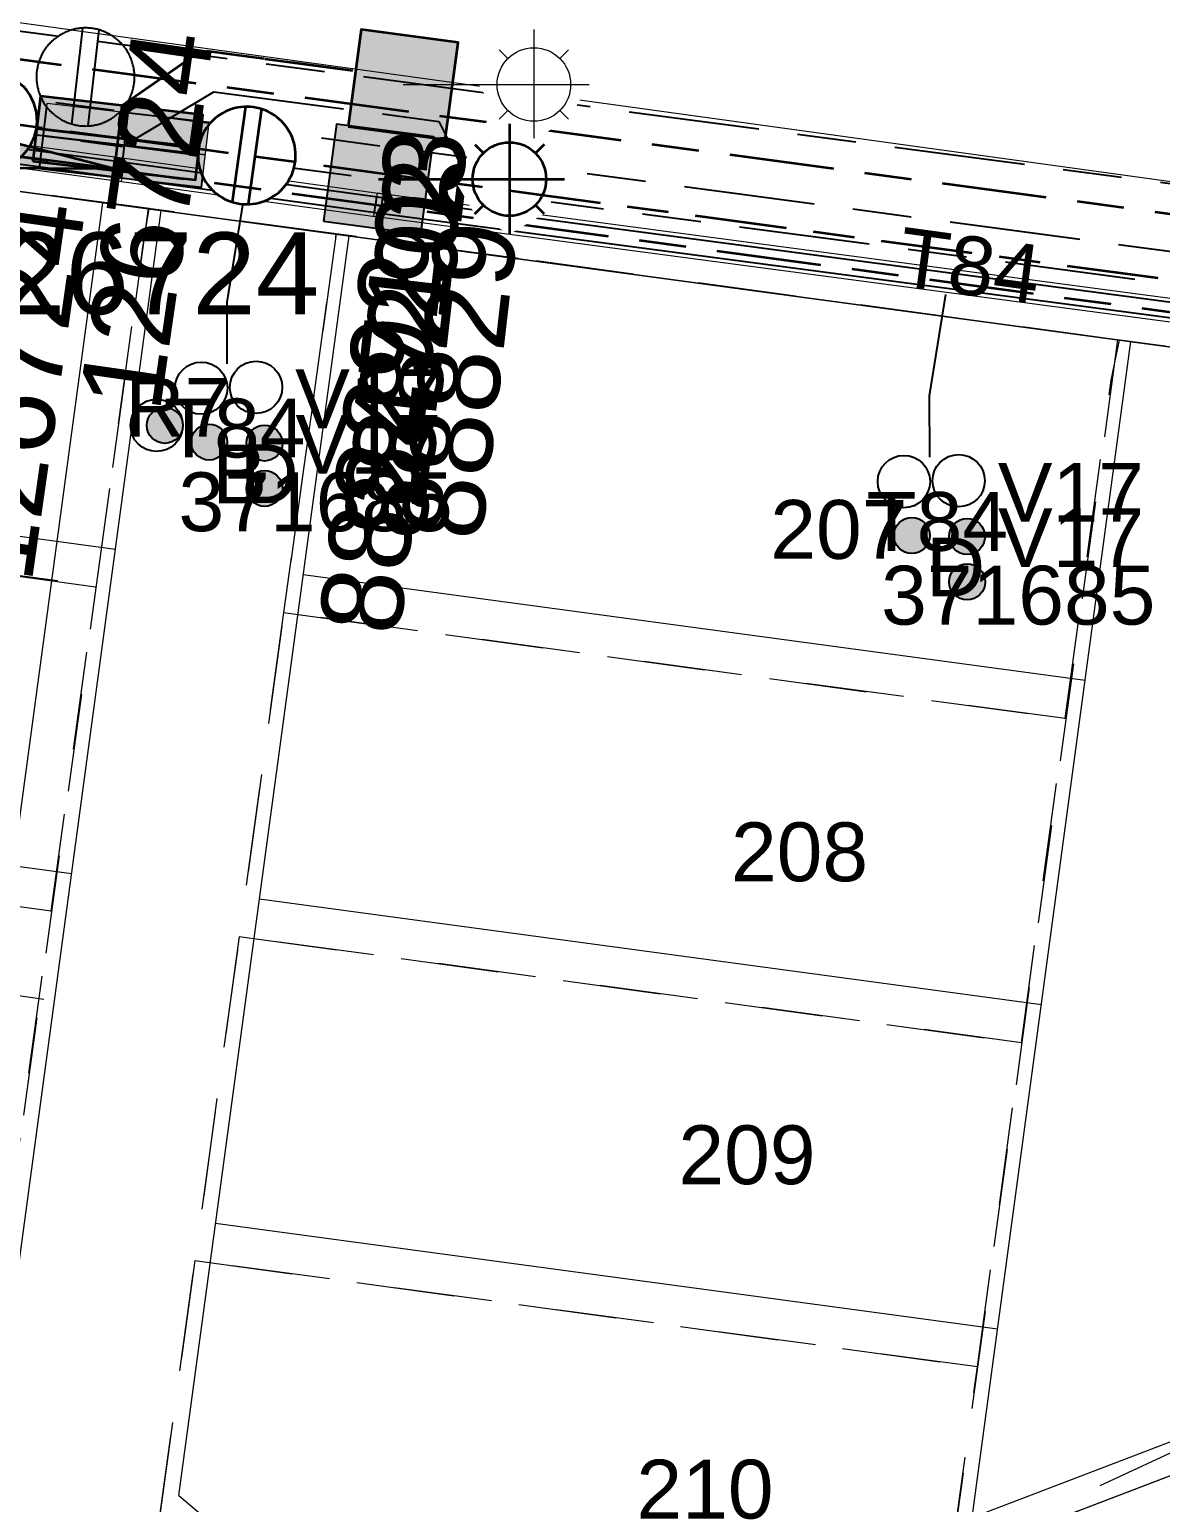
# Model space of a CAD drawing. Header units: metres. Extents: x 0 to 309348, y 0 to 6272736.
# Drawn here: x 309063.46 to 309098.07, y 6271744.94 to 6271790.01 of the extents above; entities that cross this region are included whole.
import ezdxf
from ezdxf.enums import TextEntityAlignment as Align

# ---------------------------------------------------------------- set-up
doc = ezdxf.new("R2010")
doc.units = ezdxf.units.M
for name, pattern in [('Cable Exist UG', [8.2, 4, -1.2, 1.8, -1.2]), ('Dash', [5, 3, -2]), ('DASHEDX2', [38.1, 25.4, -12.7])]:
    doc.linetypes.add(name, pattern=pattern)
doc.layers.get('0').update_dxf_attribs({"color": 6})
for name, color, linetype, lineweight in [('_User Miscellaneous1', 30, 'Continuous', 13), ('_User_HV_Exist', 1, 'Continuous', 35), ('_User_LV_Exist', 5, 'Continuous', 35), ('_User_SL_Exist', 4, 'Continuous', 35), ('Cadastre Developer_SP_EXT', 98, 'Continuous', 15), ('Cadastre Developer_SP_NEW', 92, 'Continuous', 15), ('Cadastre Land Parcels_SP_EXT', 118, 'Continuous', 15), ('Cadastre Roads_SP_EXT', 218, 'Continuous', 15), ('Cadastre Roads_SP_NEW', 214, 'Continuous', 15), ('Mains_HV_EXT', 13, 'Continuous', 25), ('Mains_LV_EXT', 163, 'Continuous', 25), ('Mains_LV_SL_EXT', 135, 'Continuous', 25)]:
    doc.layers.add(name, color=color, linetype=linetype, lineweight=lineweight)
doc.layers.add('_User Miscellaneous10', color=252, linetype='Continuous', lineweight=13, plot=False, transparency=0.85)
for name, color, linetype in [('Duct_SP_EXT', 30, 'Continuous'), ('Equip_LV_EXT', 7, 'Continuous'), ('Equip_SP_SL_EXT', 7, 'Continuous'), ('SupportsUG_SP_LV_EXT', 7, 'Continuous'), ('SupportsUG_SP_LV_SL_EXT', 7, 'Continuous')]:
    doc.layers.add(name, color=color, linetype=linetype)
doc.styles.add('COLUMN_LABEL', font='arial.ttf', dxfattribs={"height": 2})
doc.styles.add('iecARIAL', font='arial.ttf', dxfattribs={"height": 2})
doc.styles.add('POLE_LABEL', font='arial.ttf', dxfattribs={"height": 2})
doc.styles.add('SL_LABEL', font='arial.ttf', dxfattribs={"height": 2})
doc.styles.get("Standard").update_dxf_attribs({"font": 'arial.ttf'})
doc.linetypes.add('Cable New UG', pattern='A,7,-0.25,["x",Standard,S=2,R=0,X=0.2,Y=-0.8],-2.1', length=9.35)
doc.linetypes.add('IE Trench HV', pattern='A,5,-0.2,["/",Standard,S=2,R=0,X=0.5,Y=-1],-2', length=7.2)

# ---------------------------------------------------------------- blocks, each defined once
blk = doc.blocks.new('COLUMN_EXT')
blk.add_hatch(color=256).paths.add_polyline_path([(1.5, -1.5), (1.5, 1.5), (-1.5, 1.5), (-1.5, -1.5)])
blk.add_lwpolyline([(1.5, 1.5), (-1.5, 1.5), (-1.5, -1.5), (1.5, -1.5)], close=True)
at = {"flags": 1}
blk.add_attdef('Z', (-1.813, 2.351), '', height=0.2, rotation=180, dxfattribs=at)
at = {"flags": 9}
for tag, p in [('SUBURB', (-1.813, 1.8)), ('NOTES', (-1.813, 2)), ('STREETNAME', (-1.813, 1.6)), ('LOCATION', (-1.813, 1.4)), ('LEGEND', (-1.813, 1.2)), ('USAGE', (-1.813, 1)), ('STATE', (-1.813, 0.8)), ('COLUMN_TYPE', (-1.813, 0.4)), ('OWNED_BY', (-1.813, 0.6))]:
    blk.add_attdef(tag, text='', height=0.2, rotation=180, dxfattribs=at).set_placement(p, align=Align.MIDDLE_LEFT)
for tag, style, p in [('STRUCTURE_PLANT_NUMBER', 'POLE_LABEL', (-1.813, -0.031)), ('STREET_CODE', 'COLUMN_LABEL', (-1.813, 0.2))]:
    blk.add_attdef(tag, text='', height=0.2, rotation=180, dxfattribs=dict(at, style=style)).set_placement(p, align=Align.MIDDLE_LEFT)
at = {"style": 'COLUMN_LABEL', "width": 0.9, "flags": 8}
blk.add_attdef('ASSET_NUM', text='', height=2, rotation=270, dxfattribs=at).set_placement((2, -4), align=Align.MIDDLE_LEFT)
blk = doc.blocks.new('PILLAR_EXT')
blk.add_hatch(color=256).paths.add_polyline_path([(2.5, -1), (2.5, 1), (-2.5, 1), (-2.5, -1)])
for p, q in [((0, -1), (0, 1)), ((2.5, 0), (-2.5, 0))]:
    blk.add_line(p, q)
at = {"ltscale": 10}
blk.add_line((-2.5, 0), (2.5, 0), dxfattribs=at)
blk.add_lwpolyline([(2.5, 1), (1.25, 1), (-1.25, 1), (-2.5, 1), (-2.5, -1), (2.5, -1)], close=True)
for tag, p, flags in [('STREETNAME', (0, 1.8), 9), ('SUBURB', (0, 2), 1), ('PARENT', (0, 1.6), 9), ('NOTES', (0, 1.4), 9), ('LOCATION', (0, 1.2), 9), ('LEGEND', (0, 1), 9), ('SUPPORT_TYPE', (0, 0.6), 9), ('USAGE', (0, 0.8), 9), ('OWNED_BY', (0, 0.2), 9), ('STATE', (0, 0.4), 9)]:
    blk.add_attdef(tag, p, '', height=0.2, rotation=180, dxfattribs=dict(flags=flags))
at = {"width": 0.9, "flags": 8}
blk.add_attdef('ASSET_NUM', text='', height=2, rotation=270, dxfattribs=at).set_placement((2, -4), align=Align.MIDDLE_LEFT)
blk = doc.blocks.new('DUCT_EXT')
blk.add_circle((0, 0.8), 0.8)
at = {"flags": 1}
blk.add_attdef('Z', (0, 0), '', height=0.2, dxfattribs=at)
at = {"flags": 9}
for tag, p in [('DUCT_CODE', (0, 0)), ('XSECT_TYPE', (0, -0.2)), ('FB_REFERENCE', (0, -0.4)), ('STATE', (0, -0.6)), ('NOTES', (0, -0.8))]:
    blk.add_attdef(tag, text='', height=0.2, dxfattribs=at).set_placement(p, align=Align.MIDDLE_LEFT)
blk = doc.blocks.new('SL_LANTERN_EXT')
at = {"flags": 9}
for tag, p in [('LRATECODE', (-7.4, 0)), ('LOUTREACHVOCAB', (-7.2, 0)), ('LOUTREACH', (-7, 0)), ('LANTNUMBER', (-6.6, 0)), ('LNEW', (-6.4, 0)), ('LMASTVOCAB', (-6.2, 0)), ('LMAST', (-6, 0)), ('LLAMPVOCAB', (-5.8, 0)), ('LLAMP', (-5.6, 0)), ('LEXIST', (-5.4, 0)), ('LCHARGE3PERCENT', (-5.2, 0)), ('LCHARGE3', (-5, 0)), ('LCHARGE2PERCENT', (-4.8, 0)), ('LCHARGE2', (-4.6, 0)), ('LCHARGE1PERCENT', (-4.4, 0)), ('LCHARGE1', (-4.2, 0)), ('LCATEGORY', (-4, 0)), ('LBRACKETVOCAB', (-3.8, 0)), ('LBRACKET', (-3.6, 0)), ('LKINGHEIGHT', (-3.4, 0)), ('CREPLACE', (-3.2, 0)), ('CREMOVE', (-3, 0)), ('CNUMBER', (-2.8, 0)), ('CNEW', (-2.6, 0)), ('CEXIST', (-2.4, 0)), ('USAGE', (-2.2, 0)), ('STATE', (-2, 0)), ('OWNED_BY', (-1.8, 0)), ('ORIENTATION', (-1.6, 0)), ('OPERATING_VOLTAGE', (-1.4, 0)), ('NO_PHASES', (-1.2, 0)), ('LANTERN_TYPE', (-1, 0)), ('LANTERN_PURPOSE', (-0.8, 0)), ('CONTROL_TYPE', (-0.6, 0)), ('CONSTRUCTED_VOLTAGE', (-0.4, 0))]:
    blk.add_attdef(tag, text='', height=0.001, rotation=270, dxfattribs=at).set_placement(p, align=Align.MIDDLE_LEFT)
at = {"style": 'SL_LABEL', "flags": 9}
blk.add_attdef('STREET_CODE', text='', height=0.001, rotation=270, dxfattribs=at).set_placement((0.001, 0), align=Align.MIDDLE_LEFT)
at = {"flags": 1}
blk.add_attdef('Z', (0, 0), '', height=0.001, rotation=270, dxfattribs=at)
at = {"width": 0.9}
blk.add_attdef('LNUMBER', text='', height=1, dxfattribs=at).set_placement((7, -1), align=Align.MIDDLE_LEFT)
at = {"flags": 9}
for tag, p in [('LREMOVE', (0, -7.6)), ('LREPLACE', (0, -7.8)), ('LTYPE', (0, -8)), ('LTYPEVOCAB', (0, -8.2)), ('LEGEND', (0, -8.4)), ('SUBURB', (0, -8.6)), ('STREETNAME', (0, -8.8)), ('LOCATION', (0, -9)), ('NOTES', (0, -9.2)), ('MAINTAINED_BY', (0, -9.863))]:
    blk.add_attdef(tag, text='', height=0.001, dxfattribs=at).set_placement(p, align=Align.MIDDLE_LEFT)
blk.add_attdef('OPERATED_BY', (0, -9.607), '', height=0.001, dxfattribs=at)
blk.add_wipeout([(5.688, 0), (5.061, -1.061), (4, -1.688), (2.939, -1.061), (2.313, 0), (2.939, 1.061), (4, 1.687), (5.061, 1.061)])
for p, q in [((4, 1.687), (4, 0)), ((2.939, 1.061), (3.205, 0.795)), ((5.061, 1.061), (4.795, 0.795)), ((0, 0), (4, 0)), ((4, 0), (5.688, 0)), ((4, 0), (4, -1.688)), ((2.939, -1.061), (3.205, -0.795)), ((5.061, -1.061), (4.795, -0.795))]:
    blk.add_line(p, q)
blk.add_circle((4, 0), 1.125)
blk = doc.blocks.new('LV_UG_LINKS_CLOSED_EXT')
at = {"layer": 'Equip_LV_EXT'}
for tag, flags, p in [('ACTUAL_STATUS', 9, (3, -2)), ('CONSTRUCTED_VOLTAGE', 9, (3, -2.2)), ('OPERATING_VOLTAGE', 9, (3, -2.6)), ('ORIENTATION', 9, (3, -2.8)), ('NO_PHASES', 9, (3, -2.4)), ('STATE', 9, (3, -3)), ('SWITCH_TYPE', 9, (3, -3.2)), ('USAGE', 9, (3, -3.4)), ('NOTES', 9, (3, -3.6)), ('OWNED_BY', 9, (3, -3.8)), ('OPERATED_BY', 9, (3, -4)), ('TYPE', 9, (3, -4.6)), ('MAINTAINED_BY', 9, (3, -4.2)), ('NUMBER_OF_PHASES', 9, (3, -4.4)), ('Z', 1, (3, -4.8))]:
    blk.add_attdef(tag, text='', height=0.2, dxfattribs=dict(at, flags=flags)).set_placement(p, align=Align.MIDDLE_LEFT)
blk.add_wipeout([(4, 1.5), (3.963, 1.5), (3.926, 1.498), (3.89, 1.496), (3.853, 1.493), (3.816, 1.489), (3.78, 1.484), (3.744, 1.478), (3.707, 1.471), (3.671, 1.464), (3.636, 1.455), (3.6, 1.446), (3.565, 1.435), (3.529, 1.424), (3.495, 1.412), (3.46, 1.399), (3.426, 1.386), (3.392, 1.371), (3.359, 1.356), (3.326, 1.34), (3.293, 1.323), (3.261, 1.305), (3.229, 1.287), (3.198, 1.267), (3.167, 1.247), (3.136, 1.226), (3.106, 1.205), (3.077, 1.183), (3.048, 1.16), (3.02, 1.136), (2.993, 1.111), (2.966, 1.086), (2.939, 1.061), (2.914, 1.034), (2.889, 1.007), (2.864, 0.98), (2.84, 0.952), (2.817, 0.923), (2.795, 0.894), (2.774, 0.864), (2.753, 0.833), (2.733, 0.802), (2.713, 0.771), (2.695, 0.739), (2.677, 0.707), (2.66, 0.674), (2.644, 0.641), (2.629, 0.608), (2.614, 0.574), (2.601, 0.54), (2.588, 0.505), (2.576, 0.471), (2.565, 0.435), (2.554, 0.4), (2.545, 0.364), (2.536, 0.329), (2.529, 0.293), (2.522, 0.256), (2.516, 0.22), (2.511, 0.184), (2.507, 0.147), (2.504, 0.11), (2.502, 0.074), (2.5, 0.037), (2.5, 0), (2.5, -0.037), (2.502, -0.074), (2.504, -0.11), (2.507, -0.147), (2.511, -0.184), (2.516, -0.22), (2.522, -0.256), (2.529, -0.293), (2.536, -0.329), (2.545, -0.364), (2.554, -0.4), (2.565, -0.435), (2.576, -0.471), (2.588, -0.505), (2.601, -0.54), (2.614, -0.574), (2.629, -0.608), (2.644, -0.641), (2.66, -0.674), (2.677, -0.707), (2.695, -0.739), (2.713, -0.771), (2.733, -0.802), (2.753, -0.833), (2.774, -0.864), (2.795, -0.894), (2.817, -0.923), (2.84, -0.952), (2.864, -0.98), (2.889, -1.007), (2.914, -1.034), (2.939, -1.061), (2.966, -1.086), (2.993, -1.111), (3.02, -1.136), (3.048, -1.16), (3.077, -1.183), (3.106, -1.205), (3.136, -1.226), (3.167, -1.247), (3.198, -1.267), (3.229, -1.287), (3.261, -1.305), (3.293, -1.323), (3.326, -1.34), (3.359, -1.356), (3.392, -1.371), (3.426, -1.386), (3.46, -1.399), (3.495, -1.412), (3.529, -1.424), (3.565, -1.435), (3.6, -1.446), (3.636, -1.455), (3.671, -1.464), (3.707, -1.471), (3.744, -1.478), (3.78, -1.484), (3.816, -1.489), (3.853, -1.493), (3.89, -1.496), (3.926, -1.498), (3.963, -1.5), (4, -1.5), (4.037, -1.5), (4.074, -1.498), (4.11, -1.496), (4.147, -1.493), (4.184, -1.489), (4.22, -1.484), (4.256, -1.478), (4.293, -1.471), (4.329, -1.464), (4.364, -1.455), (4.4, -1.446), (4.435, -1.435), (4.471, -1.424), (4.505, -1.412), (4.54, -1.399), (4.574, -1.386), (4.608, -1.371), (4.641, -1.356), (4.674, -1.34), (4.707, -1.323), (4.739, -1.305), (4.771, -1.287), (4.802, -1.267), (4.833, -1.247), (4.864, -1.226), (4.894, -1.205), (4.923, -1.183), (4.952, -1.16), (4.98, -1.136), (5.007, -1.111), (5.034, -1.086), (5.061, -1.061), (5.086, -1.034), (5.111, -1.007), (5.136, -0.98), (5.16, -0.952), (5.183, -0.923), (5.205, -0.894), (5.226, -0.864), (5.247, -0.833), (5.267, -0.802), (5.287, -0.771), (5.305, -0.739), (5.323, -0.707), (5.34, -0.674), (5.356, -0.641), (5.371, -0.608), (5.386, -0.574), (5.399, -0.54), (5.412, -0.505), (5.424, -0.471), (5.435, -0.435), (5.446, -0.4), (5.455, -0.364), (5.464, -0.329), (5.471, -0.293), (5.478, -0.256), (5.484, -0.22), (5.489, -0.184), (5.493, -0.147), (5.496, -0.11), (5.498, -0.074), (5.5, -0.037), (5.5, 0), (5.5, 0.037), (5.498, 0.074), (5.496, 0.11), (5.493, 0.147), (5.489, 0.184), (5.484, 0.22), (5.478, 0.256), (5.471, 0.293), (5.464, 0.329), (5.455, 0.364), (5.446, 0.4), (5.435, 0.435), (5.424, 0.471), (5.412, 0.505), (5.399, 0.54), (5.386, 0.574), (5.371, 0.608), (5.356, 0.641), (5.34, 0.674), (5.323, 0.707), (5.305, 0.739), (5.287, 0.771), (5.267, 0.802), (5.247, 0.833), (5.226, 0.864), (5.205, 0.894), (5.183, 0.923), (5.16, 0.952), (5.136, 0.98), (5.111, 1.007), (5.086, 1.034), (5.061, 1.061), (5.034, 1.086), (5.007, 1.111), (4.98, 1.136), (4.952, 1.16), (4.923, 1.183), (4.894, 1.205), (4.864, 1.226), (4.833, 1.247), (4.802, 1.267), (4.771, 1.287), (4.739, 1.305), (4.707, 1.323), (4.674, 1.34), (4.641, 1.356), (4.608, 1.371), (4.574, 1.386), (4.54, 1.399), (4.505, 1.412), (4.471, 1.424), (4.435, 1.435), (4.4, 1.446), (4.364, 1.455), (4.329, 1.464), (4.293, 1.471), (4.256, 1.478), (4.22, 1.484), (4.184, 1.489), (4.147, 1.493), (4.11, 1.496), (4.074, 1.498), (4.037, 1.5)]).dxf.layer = 'Equip_LV_EXT'
for p, q in [((3.75, 1.479), (3.75, -1.479)), ((4.25, 1.479), (4.25, -1.479))]:
    blk.add_line(p, q, dxfattribs=at)
at = {"layer": 'Equip_LV_EXT', "flags": 128}
blk.add_lwpolyline([(4, 1.5), (3.963, 1.5), (3.926, 1.498), (3.89, 1.496), (3.853, 1.493), (3.816, 1.489), (3.78, 1.484), (3.744, 1.478), (3.707, 1.471), (3.671, 1.464), (3.636, 1.455), (3.6, 1.446), (3.565, 1.435), (3.529, 1.424), (3.495, 1.412), (3.46, 1.399), (3.426, 1.386), (3.392, 1.371), (3.359, 1.356), (3.326, 1.34), (3.293, 1.323), (3.261, 1.305), (3.229, 1.287), (3.198, 1.267), (3.167, 1.247), (3.136, 1.226), (3.106, 1.205), (3.077, 1.183), (3.048, 1.16), (3.02, 1.136), (2.993, 1.111), (2.966, 1.086), (2.939, 1.061), (2.914, 1.034), (2.889, 1.007), (2.864, 0.98), (2.84, 0.952), (2.817, 0.923), (2.795, 0.894), (2.774, 0.864), (2.753, 0.833), (2.733, 0.802), (2.713, 0.771), (2.695, 0.739), (2.677, 0.707), (2.66, 0.674), (2.644, 0.641), (2.629, 0.608), (2.614, 0.574), (2.601, 0.54), (2.588, 0.505), (2.576, 0.471), (2.565, 0.435), (2.554, 0.4), (2.545, 0.364), (2.536, 0.329), (2.529, 0.293), (2.522, 0.256), (2.516, 0.22), (2.511, 0.184), (2.507, 0.147), (2.504, 0.11), (2.502, 0.074), (2.5, 0.037), (2.5, 0), (2.5, -0.037), (2.502, -0.074), (2.504, -0.11), (2.507, -0.147), (2.511, -0.184), (2.516, -0.22), (2.522, -0.256), (2.529, -0.293), (2.536, -0.329), (2.545, -0.364), (2.554, -0.4), (2.565, -0.435), (2.576, -0.471), (2.588, -0.505), (2.601, -0.54), (2.614, -0.574), (2.629, -0.608), (2.644, -0.641), (2.66, -0.674), (2.677, -0.707), (2.695, -0.739), (2.713, -0.771), (2.733, -0.802), (2.753, -0.833), (2.774, -0.864), (2.795, -0.894), (2.817, -0.923), (2.84, -0.952), (2.864, -0.98), (2.889, -1.007), (2.914, -1.034), (2.939, -1.061), (2.966, -1.086), (2.993, -1.111), (3.02, -1.136), (3.048, -1.16), (3.077, -1.183), (3.106, -1.205), (3.136, -1.226), (3.167, -1.247), (3.198, -1.267), (3.229, -1.287), (3.261, -1.305), (3.293, -1.323), (3.326, -1.34), (3.359, -1.356), (3.392, -1.371), (3.426, -1.386), (3.46, -1.399), (3.495, -1.412), (3.529, -1.424), (3.565, -1.435), (3.6, -1.446), (3.636, -1.455), (3.671, -1.464), (3.707, -1.471), (3.744, -1.478), (3.78, -1.484), (3.816, -1.489), (3.853, -1.493), (3.89, -1.496), (3.926, -1.498), (3.963, -1.5), (4, -1.5), (4.037, -1.5), (4.074, -1.498), (4.11, -1.496), (4.147, -1.493), (4.184, -1.489), (4.22, -1.484), (4.256, -1.478), (4.293, -1.471), (4.329, -1.464), (4.364, -1.455), (4.4, -1.446), (4.435, -1.435), (4.471, -1.424), (4.505, -1.412), (4.54, -1.399), (4.574, -1.386), (4.608, -1.371), (4.641, -1.356), (4.674, -1.34), (4.707, -1.323), (4.739, -1.305), (4.771, -1.287), (4.802, -1.267), (4.833, -1.247), (4.864, -1.226), (4.894, -1.205), (4.923, -1.183), (4.952, -1.16), (4.98, -1.136), (5.007, -1.111), (5.034, -1.086), (5.061, -1.061), (5.086, -1.034), (5.111, -1.007), (5.136, -0.98), (5.16, -0.952), (5.183, -0.923), (5.205, -0.894), (5.226, -0.864), (5.247, -0.833), (5.267, -0.802), (5.287, -0.771), (5.305, -0.739), (5.323, -0.707), (5.34, -0.674), (5.356, -0.641), (5.371, -0.608), (5.386, -0.574), (5.399, -0.54), (5.412, -0.505), (5.424, -0.471), (5.435, -0.435), (5.446, -0.4), (5.455, -0.364), (5.464, -0.329), (5.471, -0.293), (5.478, -0.256), (5.484, -0.22), (5.489, -0.184), (5.493, -0.147), (5.496, -0.11), (5.498, -0.074), (5.5, -0.037), (5.5, 0), (5.5, 0.037), (5.498, 0.074), (5.496, 0.11), (5.493, 0.147), (5.489, 0.184), (5.484, 0.22), (5.478, 0.256), (5.471, 0.293), (5.464, 0.329), (5.455, 0.364), (5.446, 0.4), (5.435, 0.435), (5.424, 0.471), (5.412, 0.505), (5.399, 0.54), (5.386, 0.574), (5.371, 0.608), (5.356, 0.641), (5.34, 0.674), (5.323, 0.707), (5.305, 0.739), (5.287, 0.771), (5.267, 0.802), (5.247, 0.833), (5.226, 0.864), (5.205, 0.894), (5.183, 0.923), (5.16, 0.952), (5.136, 0.98), (5.111, 1.007), (5.086, 1.034), (5.061, 1.061), (5.034, 1.086), (5.007, 1.111), (4.98, 1.136), (4.952, 1.16), (4.923, 1.183), (4.894, 1.205), (4.864, 1.226), (4.833, 1.247), (4.802, 1.267), (4.771, 1.287), (4.739, 1.305), (4.707, 1.323), (4.674, 1.34), (4.641, 1.356), (4.608, 1.371), (4.574, 1.386), (4.54, 1.399), (4.505, 1.412), (4.471, 1.424), (4.435, 1.435), (4.4, 1.446), (4.364, 1.455), (4.329, 1.464), (4.293, 1.471), (4.256, 1.478), (4.22, 1.484), (4.184, 1.489), (4.147, 1.493), (4.11, 1.496), (4.074, 1.498), (4.037, 1.5)], close=True, dxfattribs=at)
blk = doc.blocks.new('CABLE_LARGE_EXT')
h = blk.add_hatch(color=256)
edge = h.paths.add_edge_path()
edge.add_arc((0, 0.55), 0.55, 0, 360)
blk.add_circle((0, 0.55), 0.55)
at = {"flags": 1}
blk.add_attdef('Z', (0, 0), '', height=0.2, dxfattribs=at)
at = {"flags": 9}
for tag, p in [('COND_CODE', (0, 0)), ('STATE', (0, -0.4)), ('FB_REFERENCE', (0, -0.2)), ('XSECT_SIZE', (0, -0.6)), ('NOTES', (0, -0.8))]:
    blk.add_attdef(tag, text='', height=0.2, dxfattribs=at).set_placement(p, align=Align.MIDDLE_LEFT)
blk = doc.blocks.new('*U304')
blk.add_wipeout([(-0.932, 0.326), (-0.778, 0.219), (-0.612, 0.131), (-0.436, 0.065), (-0.254, 0.022), (-0.067, 0.002), (0.12, 0.005), (0.306, 0.032), (0.487, 0.082), (0.66, 0.154), (0.823, 0.247), (0.973, 0.36), (1.107, 0.491), (1.224, 0.637), (1.322, 0.798), (1.399, 0.969), (1.453, 1.148), (1.485, 1.333), (1.494, 1.52), (1.479, 1.707), (1.44, 1.891), (1.379, 2.068), (1.296, 2.237), (1.193, 2.393), (1.071, 2.536), (0.932, 2.662), (0.778, 2.769), (0.612, 2.857), (0.436, 2.923), (0.254, 2.966), (0.067, 2.986), (-0.12, 2.983), (-0.306, 2.956), (-0.487, 2.906), (-0.66, 2.834), (-0.823, 2.741), (-0.973, 2.628), (-1.107, 2.497), (-1.224, 2.351), (-1.322, 2.19), (-1.399, 2.019), (-1.453, 1.84), (-1.485, 1.655), (-1.494, 1.468), (-1.479, 1.281), (-1.44, 1.097), (-1.379, 0.92), (-1.296, 0.751), (-1.193, 0.595), (-1.071, 0.452)])
for p, q in [((-1.473, 1.743), (1.473, 1.743)), ((-1.473, 1.245), (1.473, 1.245))]:
    blk.add_line(p, q)
blk.add_lwpolyline([(0, 2.988, 1), (0, 0, 1)], format="xyb", close=True)
blk = doc.blocks.new('*U305')
blk.add_wipeout([(0.93, -0.332), (0.777, -0.223), (0.611, -0.135), (0.436, -0.068), (0.254, -0.023), (0.067, -0.002), (-0.12, -0.004), (-0.306, -0.03), (-0.487, -0.079), (-0.661, -0.15), (-0.824, -0.242), (-0.975, -0.354), (-1.11, -0.484), (-1.228, -0.63), (-1.326, -0.79), (-1.404, -0.961), (-1.46, -1.14), (-1.493, -1.324), (-1.502, -1.512), (-1.488, -1.699), (-1.451, -1.883), (-1.391, -2.061), (-1.309, -2.229), (-1.207, -2.387), (-1.085, -2.53), (-0.947, -2.656), (-0.794, -2.765), (-0.628, -2.853), (-0.453, -2.92), (-0.271, -2.965), (-0.084, -2.986), (0.103, -2.984), (0.289, -2.958), (0.47, -2.909), (0.644, -2.838), (0.807, -2.746), (0.957, -2.634), (1.093, -2.504), (1.211, -2.358), (1.309, -2.198), (1.387, -2.027), (1.443, -1.848), (1.476, -1.663), (1.485, -1.476), (1.471, -1.289), (1.434, -1.105), (1.374, -0.927), (1.292, -0.759), (1.19, -0.601), (1.068, -0.458)])
for p, q in [((1.466, -1.253), (-1.48, -1.237)), ((1.463, -1.751), (-1.483, -1.735))]:
    blk.add_line(p, q)
blk.add_lwpolyline([(-0.017, -2.988, 1), (0, 0, 1)], format="xyb", close=True)
blk = doc.blocks.new('*U355')
h = blk.add_hatch(color=256)
h.dxf.hatch_style = 1
h.paths.add_polyline_path([(3.967, -0.516), (0.064, 0.496), (-0.064, -0.496)])
blk.add_line((0.496, -0.064), (3.967, -0.516))
at = {"flags": 128}
blk.add_lwpolyline([(3.967, -0.516), (0.064, 0.496), (-0.064, -0.496)], close=True, dxfattribs=at)
blk.add_circle((0, 0), 0.0001)

msp = doc.modelspace()

# ---------------------------------------------------------------- linework, layer by layer
at = {"layer": '_User Miscellaneous1'}
for p, q in [((309042.57764, 6271789.25809), (309066.37175, 6271786.06736)), ((309042.48195, 6271788.54448), (309066.27605, 6271785.35375)), ((309066.27501, 6271785.35389), (309066.3239, 6271785.71055)), ((309066.27605, 6271785.35375), (309066.3239, 6271785.71055)), ((309066.37175, 6271786.06736), (309066.3239, 6271785.71055)), ((309066.37279, 6271786.06722), (309066.3239, 6271785.71055)), ((309066.37279, 6271786.06722), (309074.28475, 6271784.98276)), ((309066.27501, 6271785.35389), (309074.18697, 6271784.26943)), ((309074.09574, 6271785.00864), (309074.04843, 6271784.65176)), ((309074.09574, 6271785.00864), (309109.64867, 6271780.29616)), ((309074.28475, 6271784.98276), (309074.23586, 6271784.62609)), ((309074.00113, 6271784.29488), (309074.04843, 6271784.65176)), ((309074.00113, 6271784.29488), (309109.55406, 6271779.58241)), ((309074.18697, 6271784.26943), (309074.23586, 6271784.62609))]:
    msp.add_line(p, q, dxfattribs=at)
at = {"layer": '_User Miscellaneous10', "linetype": 'DASHEDX2', "ltscale": 0.08}
msp.add_line((309038.6994, 6271763.82179), (309063.90181, 6271760.34582), dxfattribs=at)
at = {"layer": 'Cadastre Developer_SP_EXT', "linetype": 'Dash'}
for points in [[(309066.93139, 6271783.34602), (309067.12336, 6271784.53101), (309053.55574, 6271786.35942), (309043.11089, 6271787.67642), (309041.53812, 6271776.20257), (309065.51168, 6271772.99236)], [(309109.41511, 6271778.79324), (309103.16109, 6271779.64287), (309096.75306, 6271780.51349), (309091.68527, 6271743.3508), (309105.50573, 6271749.78548)], [(309065.48721, 6271772.94506), (309041.53812, 6271776.20257), (309040.16898, 6271766.29325), (309064.12789, 6271763.03219)], [(309095.15337, 6271768.92413), (309071.23698, 6271772.16719), (309069.87875, 6271762.25419), (309093.80856, 6271759.00744)], [(309064.12789, 6271763.03219), (309040.16898, 6271766.29325), (309038.80849, 6271756.37405), (309062.76863, 6271753.11919)], [(309093.80856, 6271759.00744), (309069.87875, 6271762.25419), (309068.52058, 6271752.34126), (309092.46368, 6271749.09076)], [(309092.46368, 6271749.09076), (309068.52058, 6271752.34126), (309067.37947, 6271744.01275), (309075.46032, 6271737.17714), (309091.68527, 6271743.3508)]]:
    msp.add_lwpolyline(points, close=True, dxfattribs=at)
at = {"layer": 'Cadastre Developer_SP_NEW', "transparency": 33554687}
for p, q in [((309060.28063, 6271744.53295), (309065.7076, 6271784.70806)), ((309062.06443, 6271744.29199), (309067.4914, 6271784.4671)), ((309066.43103, 6271784.61033), (309066.43108, 6271784.61033)), ((309066.43103, 6271784.61033), (309066.43108, 6271784.61033)), ((309091.20601, 6271781.26366), (309091.20606, 6271781.26365)), ((309091.20601, 6271781.26366), (309091.20606, 6271781.26365)), ((309091.20601, 6271781.26366), (309103.5935, 6271779.59032)), ((309092.30273, 6271744.48725), (309097.16192, 6271780.45912)), ((309042.1691, 6271777.33775), (309066.09182, 6271774.1062)), ((309071.83961, 6271773.32977), (309095.76234, 6271770.09822)), ((309040.82909, 6271767.41785), (309064.75181, 6271764.1863)), ((309015.81906, 6271715.28316), (309151.46162, 6271767.07613)), ((309070.49961, 6271763.40987), (309094.42233, 6271760.17832)), ((309069.1596, 6271753.48996), (309093.08232, 6271750.25841)), ((309068.03377, 6271745.15566), (309076.12683, 6271738.31073))]:
    msp.add_line(p, q, dxfattribs=at)
at = {"layer": 'Cadastre Land Parcels_SP_EXT', "linetype": 'Continuous'}
for points in [[(309151.63281, 6271766.12373), (309144.55471, 6271774.04408), (309020.84506, 6271790.76818), (309016.34601, 6271787.3051), (309007.04114, 6271720.9862), (309010.48196, 6271715.8486), (309015.82344, 6271714.2118), (309151.63281, 6271766.12373)], [(308755.55897, 6271548.36996), (308908.86801, 6271606.91399), (309196.16296, 6271716.614), (309151.63298, 6271766.124), (308907.52597, 6271672.81498), (308874.35601, 6271660.13404), (308727.58898, 6271604.14397), (308755.55897, 6271548.36996)]]:
    msp.add_lwpolyline(points, close=True, dxfattribs=at)
at = {"layer": 'Duct_SP_EXT'}
for p in [(309066.29131, 6271785.47278), (309066.292, 6271785.47268), (309066.3558, 6271785.94842), (309066.35649, 6271785.94833)]:
    msp.add_line(p, (309066.3239, 6271785.71055), dxfattribs=at)
for points in [[(309069.51433, 6271779.77948), (309069.51181, 6271781.6606), (309070.01437, 6271784.75419)], [(309091.00919, 6271776.9222), (309091.00283, 6271778.80454), (309091.49756, 6271781.9014)]]:
    msp.add_lwpolyline(points, dxfattribs=at)

# ---------------------------------------------------------------- block references
for name, p, rotation in [('DUCT_EXT', (309069.51833, 6271779.03518), 90.08043177349576), ('DUCT_EXT', (309071.19638, 6271779.06128), 90.08043177349576), ('DUCT_EXT', (309068.15407, 6271777.89572), 90.0000000000002), ('CABLE_LARGE_EXT', (309068.15412, 6271777.89574), 90.0000000000002), ('CABLE_LARGE_EXT', (309069.51018, 6271777.38548), 90.08043177349576), ('CABLE_LARGE_EXT', (309071.20135, 6271777.35578), 90.08043177349576), ('DUCT_EXT', (309091.01429, 6271776.17754), 90.08043177349576), ('DUCT_EXT', (309092.69063, 6271776.20388), 90.08043177349576), ('CABLE_LARGE_EXT', (309071.20306, 6271775.96775), 90.08043177349576), ('CABLE_LARGE_EXT', (309091.00545, 6271774.52792), 90.08043177349576), ('CABLE_LARGE_EXT', (309092.69695, 6271774.49839), 90.08043177349576), ('CABLE_LARGE_EXT', (309092.69948, 6271773.11044), 90.08043177349576)]:
    msp.add_blockref(name, p, dxfattribs=dict(at, rotation=rotation))
at = {"layer": 'SupportsUG_SP_LV_EXT'}
ref = msp.add_blockref('PILLAR_EXT', (309066.36252, 6271786.46204), dxfattribs=dict(at, rotation=173.3856689746393))
ref.add_attrib('ASSET_NUM', '126724', dxfattribs={"layer": '0', "height": 2.5, "rotation": 81.829798, "style": 'iecARIAL'}).set_placement((309067.86252, 6271789.96204), align=Align.MIDDLE_RIGHT)
at = {"layer": 'SupportsUG_SP_LV_SL_EXT'}
ref = msp.add_blockref('COLUMN_EXT', (309074.14484, 6271785.43024), dxfattribs=dict(at, rotation=172.4145428178793))
ref.add_attrib('ASSET_NUM', '888292', dxfattribs={"layer": '0', "height": 2.5, "rotation": 83.387076, "style": 'COLUMN_LABEL'}).set_placement((309076.14484, 6271786.18024), align=Align.TOP_RIGHT)

# ---------------------------------------------------------------- texts
at = {"layer": 'Cadastre Developer_SP_EXT'}
for s, p in [('207', (309086.127, 6271773.81277)), ('208', (309084.92479, 6271763.94832)), ('209', (309083.31591, 6271754.68045)), ('210', (309082.03227, 6271744.44974))]:
    msp.add_text(s, height=1.8, dxfattribs=at).set_placement(p)
at = {"layer": 'Cadastre Roads_SP_EXT'}
msp.add_text('HILLVIEW RD', height=1.8, rotation=352.504104, dxfattribs=at).set_placement((309093.47889, 6271791.31563))
at = {"layer": 'Duct_SP_EXT'}
for s, p in [('R7', (309066.38894, 6271777.54758)), ('T84', (309067.57401, 6271776.91332)), ('B', (309069.05616, 6271775.50796)), ('D', (309069.88743, 6271775.51938)), ('V17', (309093.08538, 6271774.94968)), ('371685', (309068.02289, 6271774.65862)), ('T84', (309089.06788, 6271774.05666)), ('V17', (309093.09272, 6271773.55986)), ('D', (309090.88529, 6271772.66471)), ('371685', (309089.51885, 6271771.80086))]:
    msp.add_text(s, height=1.8, dxfattribs=at).set_placement(p)
at = {"layer": 'Mains_LV_EXT'}
msp.add_text('T84', height=1.8, rotation=352.194604, dxfattribs=at).set_placement((309089.95759, 6271782.18744))

# ---------------------------------------------------------------- next in the draw order: block references
at = {"layer": 'Equip_SP_SL_EXT'}
ref = msp.add_blockref('SL_LANTERN_EXT', (309074.14484, 6271785.43024), dxfattribs=at)
ref.add_attrib('ASSET_NUM', '247103', dxfattribs={"layer": '0', "height": 2.5, "rotation": 83.387076, "style": 'iecARIAL'}).set_placement((309075.64484, 6271786.93024), align=Align.MIDDLE_RIGHT)

# ---------------------------------------------------------------- next in the draw order: linework, layer by layer
at = {"layer": 'Cadastre Developer_SP_EXT', "linetype": 'Dash'}
for points in [[(309075.46032, 6271737.17714), (309067.37947, 6271744.01275), (309072.84826, 6271783.75635), (309067.09638, 6271784.5347), (309061.40188, 6271743.15181), (309059.4876, 6271736.49127), (309058.71274, 6271730.7933)], [(309096.55801, 6271779.28154), (309096.81112, 6271780.50558), (309078.42179, 6271783.00097), (309072.84826, 6271783.75635), (309071.23698, 6271772.16719), (309095.15337, 6271768.92413)]]:
    msp.add_lwpolyline(points, close=True, dxfattribs=at)
at = {"layer": 'Cadastre Developer_SP_NEW', "transparency": 33554687}
for p, q in [((309068.03377, 6271745.15566), (309073.2392, 6271783.69067)), ((309078.81852, 6271782.937), (309078.81857, 6271782.93699)), ((309078.81852, 6271782.937), (309078.81857, 6271782.93699)), ((309078.81852, 6271782.937), (309091.20601, 6271781.26366))]:
    msp.add_line(p, q, dxfattribs=at)
at = {"layer": 'Cadastre Roads_SP_EXT', "linetype": 'Continuous'}
msp.add_lwpolyline([(309161.50269, 6271780.07634), (309184.64869, 6271788.31465), (309022.59466, 6271810.51807), (309020.84506, 6271790.76822), (309144.5547, 6271774.04408), (309161.50269, 6271780.07634)], close=True, dxfattribs=at)
at = {"layer": 'Duct_SP_EXT'}
for p, q in [((309066.35649, 6271785.94833), (309074.26845, 6271784.86387)), ((309066.29131, 6271785.47278), (309074.20327, 6271784.38832)), ((309074.07997, 6271784.88968), (309074.04843, 6271784.65176)), ((309074.07997, 6271784.88968), (309109.6329, 6271780.1772)), ((309074.26845, 6271784.86387), (309074.23586, 6271784.62609)), ((309074.0169, 6271784.41384), (309074.04843, 6271784.65176)), ((309074.0169, 6271784.41384), (309109.56983, 6271779.70137)), ((309074.20327, 6271784.38832), (309074.23586, 6271784.62609))]:
    msp.add_line(p, q, dxfattribs=at)
at = {"layer": 'Mains_LV_SL_EXT', "linetype": 'Cable Exist UG'}
msp.add_lwpolyline([(309066.36251, 6271786.46202), (309074.14479, 6271785.43025)], dxfattribs=at)

# ---------------------------------------------------------------- next in the draw order: texts
at = {"layer": 'Duct_SP_EXT'}
for p in [(309071.58971, 6271777.80699), (309071.59657, 6271776.41619)]:
    msp.add_text('V17', height=1.8, dxfattribs=at).set_placement(p)

# ---------------------------------------------------------------- next in the draw order: block references
at = {"layer": 'Equip_LV_EXT', "rotation": 173.3856689746393}
msp.add_blockref('LV_UG_LINKS_CLOSED_EXT', (309069.15086, 6271788.09472), dxfattribs=at)

# ---------------------------------------------------------------- next in the draw order: linework, layer by layer
at = {"layer": '_User_LV_Exist', "linetype": 'Cable Exist UG', "ltscale": 0.7, "flags": 128}
msp.add_lwpolyline([(309044.57655, 6271761.34771), (309043.77552, 6271755.40142), (309055.6681, 6271753.79936), (309059.13922, 6271779.56661), (309051.21084, 6271780.63465), (309052.01132, 6271786.56094), (309052.27888, 6271788.56304), (309107.89984, 6271781.07029)], dxfattribs=at)
at = {"layer": 'Duct_SP_EXT'}
for p, q in [((309042.56169, 6271789.13916), (309066.3558, 6271785.94842)), ((309042.4979, 6271788.66342), (309066.292, 6271785.47268))]:
    msp.add_line(p, q, dxfattribs=at)
at = {"layer": 'Mains_HV_EXT', "linetype": 'Cable Exist UG'}
for points in [[(309040.46956, 6271780.88975), (309039.65501, 6271782.51928), (309041.16408, 6271792.8792), (309041.16408, 6271792.8792), (309135.29377, 6271780.39818), (309135.61743, 6271789.29081), (309135.61743, 6271789.29081), (309135.6125, 6271790.36821), (309135.47495, 6271791.41608)], [(309040.42635, 6271780.83587), (309041.59442, 6271782.30215), (309042.86418, 6271790.63956), (309042.86418, 6271790.63956), (309146.09454, 6271776.84225), (309188.69301, 6271729.40558), (309278.52136, 6271629.35553)]]:
    msp.add_lwpolyline(points, dxfattribs=at)
at = {"layer": 'Mains_LV_EXT', "linetype": 'Cable Exist UG'}
for points in [[(309040.39866, 6271780.93071), (309042.67441, 6271782.08477), (309043.63586, 6271789.52154), (309043.63586, 6271789.52154), (309066.30987, 6271786.4244)], [(309066.36251, 6271786.46202), (309069.10405, 6271788.10105), (309069.10405, 6271788.10105), (309075.98561, 6271787.19608), (309077.061, 6271785.0507), (309109.92426, 6271780.69214)]]:
    msp.add_lwpolyline(points, dxfattribs=at)

# ---------------------------------------------------------------- next in the draw order: block references
at = {"layer": '_User_LV_Exist', "color": 2, "linetype": 'Cable New UG', "rotation": 82.32782405800505}
for name, p in [('*U304', (309063.68131, 6271787.02427)), ('*U305', (309068.63133, 6271786.36081))]:
    msp.add_blockref(name, p, dxfattribs=at)

# ---------------------------------------------------------------- next in the draw order: linework, layer by layer
at = {"layer": '_User_HV_Exist', "linetype": 'Cable Exist UG', "ltscale": 0.8, "flags": 128}
for points in [[(309136.03041, 6271794.75492), (309136.03041, 6271794.75492), (309136.03041, 6271794.75492), (309136.24976, 6271796.78133), (309136.24976, 6271796.78133), (309129.08915, 6271797.71511), (309126.73734, 6271780.55143), (309126.73734, 6271780.55143), (309126.73734, 6271780.55143), (309126.73734, 6271780.55143), (309045.644, 6271791.43715), (309045.644, 6271791.43715)], [(309051.5247, 6271763.9712), (309053.71988, 6271780.22315), (309047.77388, 6271781.02629), (309048.72509, 6271788.06854), (309145.92416, 6271774.93966), (309170.69746, 6271747.89966), (309180.58906, 6271736.90183), (309309.52812, 6271593.41717)]]:
    msp.add_lwpolyline(points, dxfattribs=at)
at = {"layer": '_User_LV_Exist', "linetype": 'Cable Exist UG', "ltscale": 0.6, "flags": 128}
msp.add_lwpolyline([(309066.2928, 6271787.68424), (309068.72616, 6271789.37451), (309073.34288, 6271788.75259)], dxfattribs=at)
at = {"layer": '_User_LV_Exist', "linetype": 'Cable Exist UG', "ltscale": 0.7, "flags": 128}
msp.add_lwpolyline([(309066.2928, 6271787.68424), (309068.72616, 6271789.37451), (309073.34288, 6271788.75259)], dxfattribs=at)
at = {"layer": 'Cadastre Developer_SP_NEW', "transparency": 33554687}
msp.add_line((309054.04354, 6271786.28367), (309066.43103, 6271784.61033), dxfattribs=at)

# ---------------------------------------------------------------- next in the draw order: block references
at = {"layer": '_User Miscellaneous1'}
ref = msp.add_blockref('PILLAR_EXT', (309066.36252, 6271786.46204), dxfattribs=dict(at, rotation=173.3856689746393))
ref.add_attrib('ASSET_NUM', '126724', dxfattribs={"layer": '0', "height": 2.5, "rotation": 81.829798, "style": 'iecARIAL'}).set_placement((309063.94265, 6271784.73764), align=Align.MIDDLE_RIGHT)
at = {"layer": '_User_HV_Exist', "color": 6, "linetype": 'IE Trench HV', "ltscale": 0.75}
msp.add_blockref('*U355', (309062.05876, 6271786.26753), dxfattribs=at)
at = {"layer": '_User_LV_Exist'}
ref = msp.add_blockref('PILLAR_EXT', (309066.16978, 6271786.68766), dxfattribs=dict(at, rotation=173.3856689746393))
ref.add_attrib('ASSET_NUM', '126724', dxfattribs={"layer": '0', "height": 2.5, "style": 'iecARIAL'}).set_placement((309072.33186, 6271782.54786), align=Align.MIDDLE_RIGHT)

# ---------------------------------------------------------------- next in the draw order: block references
at = {"layer": '_User Miscellaneous1'}
msp.add_blockref('SL_LANTERN_EXT', (309074.14484, 6271785.43024), dxfattribs=at)

# ---------------------------------------------------------------- next in the draw order: linework, layer by layer
at = {"layer": 'Cadastre Developer_SP_NEW', "transparency": 33554687}
msp.add_line((309066.43103, 6271784.61033), (309078.81852, 6271782.937), dxfattribs=at)
at = {"layer": 'Cadastre Roads_SP_NEW', "color": 4, "linetype": 'Continuous', "ltscale": 2, "transparency": 33554495}
msp.add_line((309234.0327, 6271766.63906), (309021.69122, 6271795.92564), dxfattribs=at)

# ---------------------------------------------------------------- next in the draw order: block references
at = {"layer": '_User Miscellaneous1'}
ref = msp.add_blockref('COLUMN_EXT', (309074.14484, 6271785.43024), dxfattribs=dict(at, rotation=172.4145428178793))
ref.add_attrib('ASSET_NUM', '888292', dxfattribs={"layer": '0', "height": 2.5, "rotation": 83.387076, "style": 'COLUMN_LABEL'}).set_placement((309073.64605, 6271783.28556), align=Align.TOP_RIGHT)

# ---------------------------------------------------------------- next in the draw order: block references
at = {"layer": '_User Miscellaneous10'}
msp.add_blockref('SL_LANTERN_EXT', (309074.89525, 6271788.32381), dxfattribs=at)

# ---------------------------------------------------------------- next in the draw order: block references
at = {"layer": '_User_LV_Exist'}
ref = msp.add_blockref('COLUMN_EXT', (309074.89524, 6271788.3238), dxfattribs=dict(at, rotation=172.4145428178793))
ref.add_attrib('ASSET_NUM', '888292', dxfattribs={"layer": '0', "height": 2.5, "rotation": 83.387076, "style": 'COLUMN_LABEL'}).set_placement((309074.39646, 6271786.17912), align=Align.TOP_RIGHT)

# ---------------------------------------------------------------- next in the draw order: block references
at = {"layer": '_User_SL_Exist'}
ref = msp.add_blockref('SL_LANTERN_EXT', (309074.14484, 6271785.43024), dxfattribs=at)
ref.add_attrib('ASSET_NUM', '247103', dxfattribs={"layer": '0', "height": 2.5, "rotation": 83.387076, "style": 'iecARIAL'}).set_placement((309075.64484, 6271786.93024), align=Align.MIDDLE_RIGHT)

# ---------------------------------------------------------------- next in the draw order: linework, layer by layer
at = {"layer": '_User_LV_Exist', "linetype": 'Cable Exist UG', "ltscale": 0.7, "flags": 128}
msp.add_lwpolyline([(309044.57655, 6271761.34771), (309043.77552, 6271755.40142), (309055.6681, 6271753.79936), (309059.13922, 6271779.56661), (309051.21084, 6271780.63465), (309052.01132, 6271786.56094), (309052.27888, 6271788.56304), (309107.89984, 6271781.07029)], dxfattribs=at)

doc.saveas('drawing.dxf')
